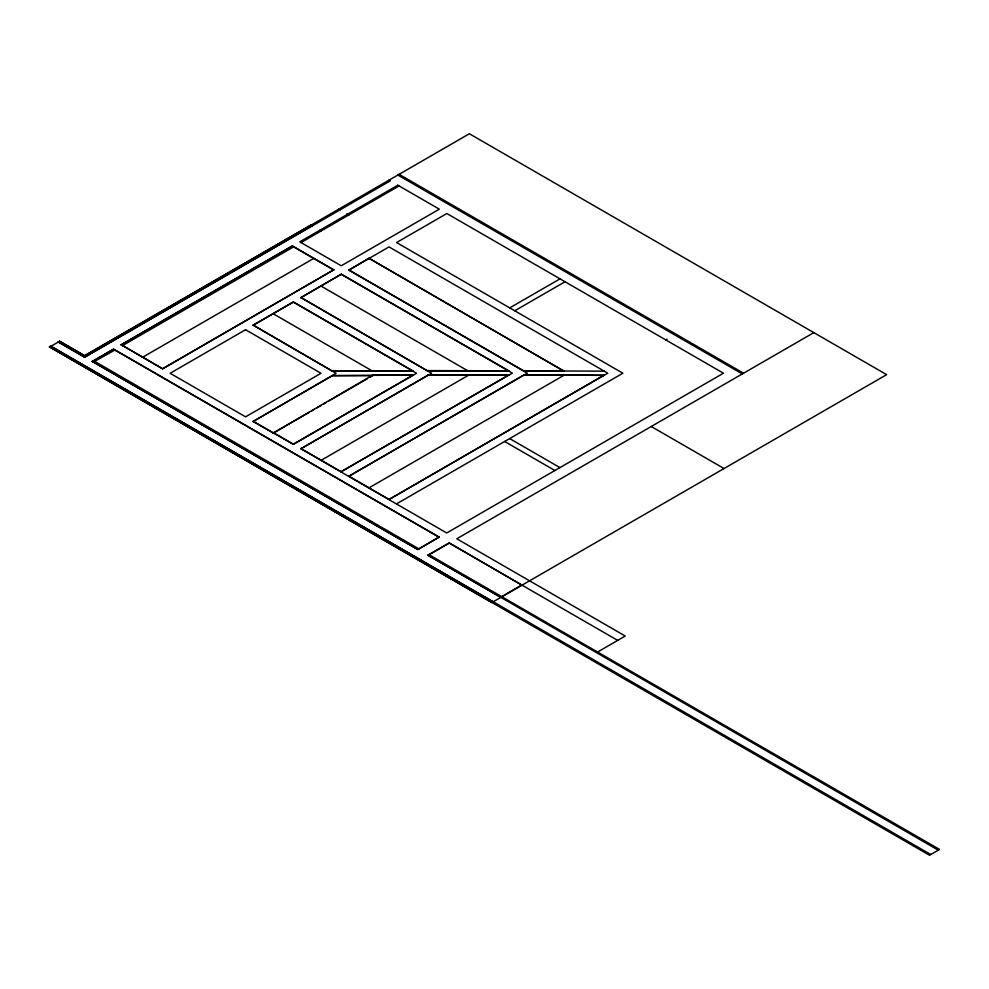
<?xml version="1.0" encoding="UTF-8"?>
<svg xmlns="http://www.w3.org/2000/svg" width="989" height="989" viewBox="0 0 989 989"><rect width="100%" height="100%" fill="white"/><g stroke="black" fill="none" stroke-linecap="round" stroke-linejoin="round"><path stroke-width="1.48" d="M429.127 554.755L939.55 849.44L929.487 855.25L49.45 346.867L50.711 346.138L493.115 601.856M389.036 180.134L390.296 180.863L84.646 357.326L58.252 342.083L59.513 341.057L84.646 355.583L310.954 224.923L312.203 225.949L310.954 224.923M49.45 347.164L59.513 341.353L84.646 355.867L469.379 133.75L886.639 374.658L491.854 602.585L49.45 346.867M58.252 341.786L84.646 357.029L312.203 225.653M403.512 178.341L404.773 177.612M92.2 361.381L113.562 349.043L439.178 537.039L417.815 549.674L92.2 361.381L417.815 549.377L439.178 537.039M121.115 344.691L292.324 245.841L333.812 269.787L162.604 368.934L121.115 344.691L162.604 368.65L333.812 269.787M92.2 361.677L113.562 349.34L439.178 537.324M121.115 344.976L292.324 246.125L333.812 270.084M301.027 242.552L399.086 185.944M253.122 325.097L293.35 301.868L412.994 370.949L332.539 371.234L253.122 325.097L336.087 373.286L253.122 421.487L273.236 433.095L309.062 412.413M300.891 297.516L341.366 274.151L508.754 370.801L427.458 370.875L300.891 297.516L431.637 373.286L300.891 448.771L428.113 375.041L508.803 375.19L428.113 375.041M523.849 374.918L604.094 375.338L523.849 374.918L348.66 476.364L527.322 373.212L348.808 270.145L368.922 258.24L564.002 371.159L368.922 258.24M253.122 325.381L293.35 302.152L416.554 373.286L293.35 444.42L253.122 421.19M300.891 297.8L341.366 274.151M348.808 270.145L389.036 246.916L607.79 373.212L388.9 499.581L604.094 375.054M253.122 421.487L332.539 375.635L372.766 375.635L370.109 377.168M273.236 433.095L372.766 375.054L412.994 375.054L332.539 375.635M311.72 410.88L314.378 409.347M317.024 407.814L321.005 405.515M323.663 403.982L326.321 402.449M328.966 400.916L367.463 378.7M509.731 307.888L560.009 278.849M514.75 310.781L565.04 281.754M273.236 432.514L293.35 444.135L412.994 375.054M300.891 448.487L341.118 471.716L508.803 374.905M665.77 339.907L667.019 339.178M396.441 503.945L622.872 373.212L396.577 242.552L446.867 213.525L723.454 373.212L446.731 532.972L300.891 448.771M938.289 850.169L427.866 555.188L449.241 542.85L522.031 585.167M427.866 555.472L449.241 543.134L617.705 640.402M813.848 332.625L456.782 538.782L625.246 636.038L597.591 652.011M491.854 602.289L493.115 601.572M427.866 555.188L500.657 597.208L522.031 584.87M427.458 370.591L508.754 370.801M332.539 370.949L412.994 370.949M348.808 269.849L523.774 370.863L564.002 370.863M604.23 371.159L523.774 370.863M341.366 274.435L512.339 373.15L341.118 471.716M399.086 174.324L743.567 373.212M397.838 175.053L742.306 373.929M338.745 209.173L340.006 209.891M346.818 213.822L348.808 214.972M340.006 218.606L341.254 219.335M319.744 230.301L321.005 231.03M651.244 426.506L724.035 468.539M509.656 438.572L559.947 467.612M504.625 441.477L554.916 470.517M348.66 476.068L388.9 499.297M930.748 854.521L50.711 346.138M563.977 375.276L368.786 487.973M468.44 371.172L321.128 286.118M468.465 375.264L321.005 460.392M419.064 548.944L94.709 361.381L114.823 350.057M372.766 371.234L273.236 313.773M313.698 258.463L142.478 357.326M293.585 246.854L122.364 345.705M397.838 185.215L299.778 241.835L341.254 265.781L439.326 209.173L397.838 185.215M245.569 329.733L170.145 373.286L245.569 416.839L321.005 373.286L245.569 329.733"/></g></svg>
